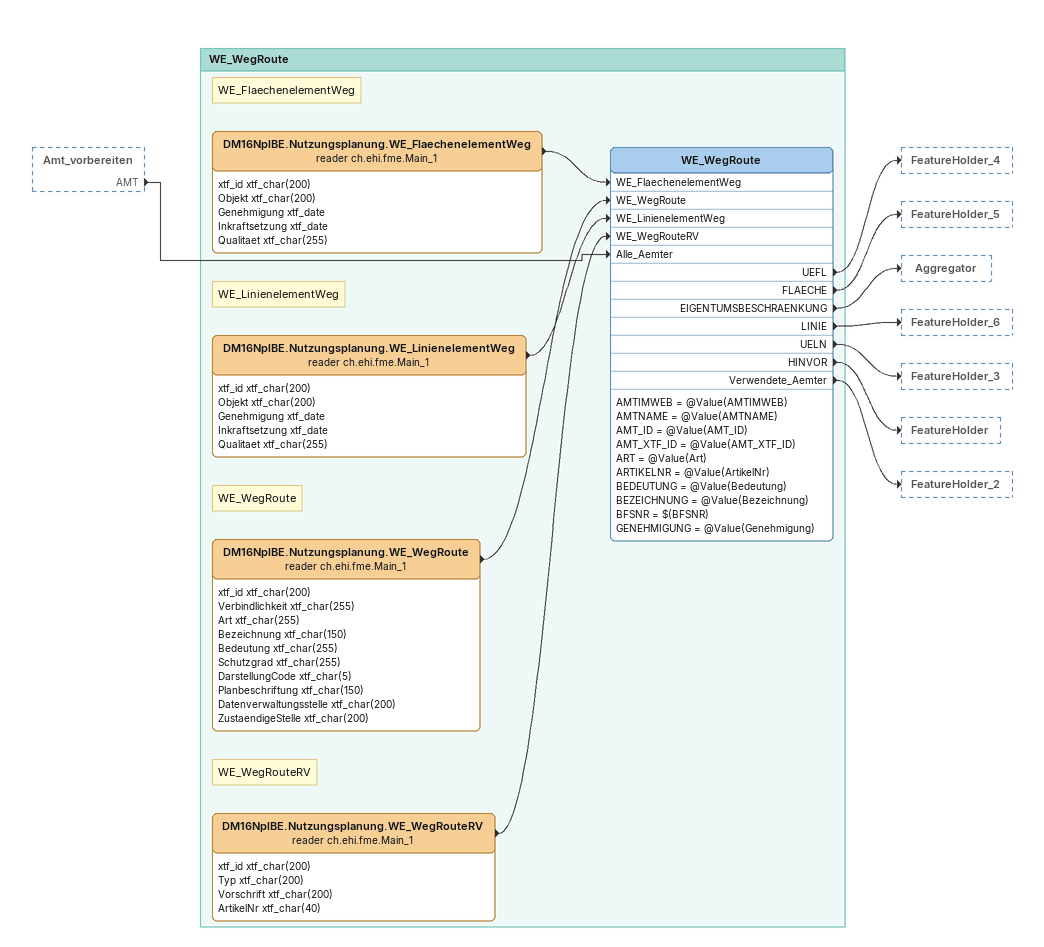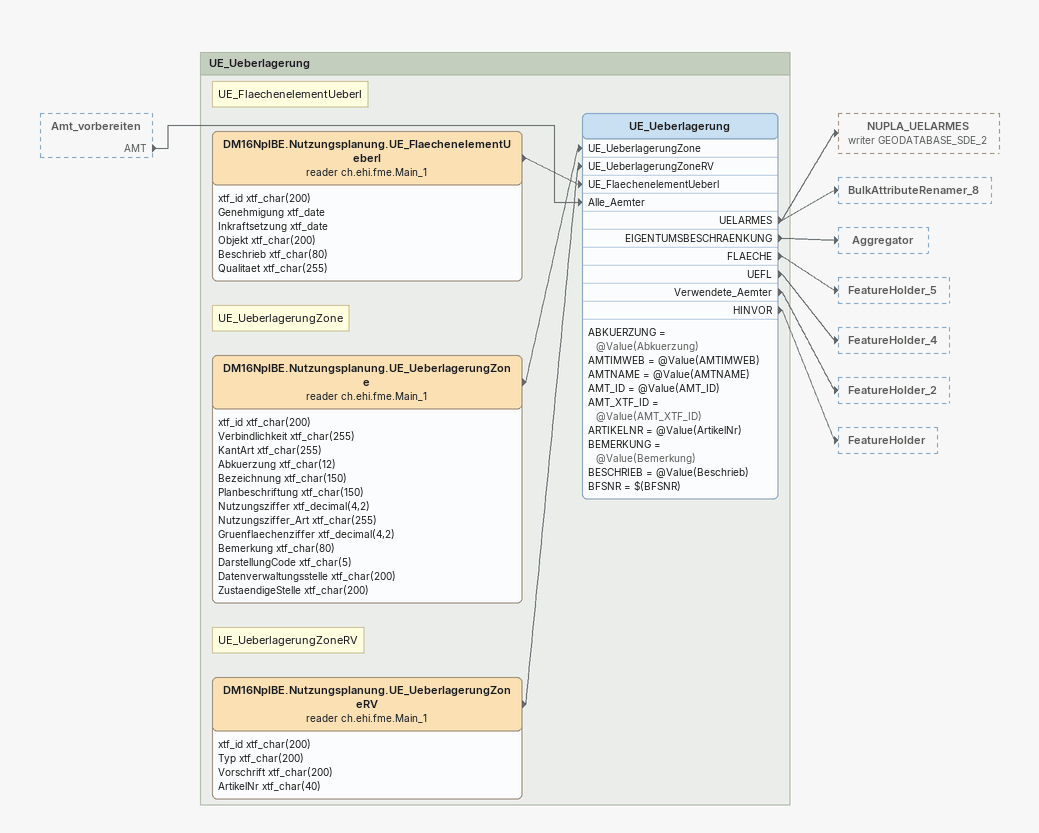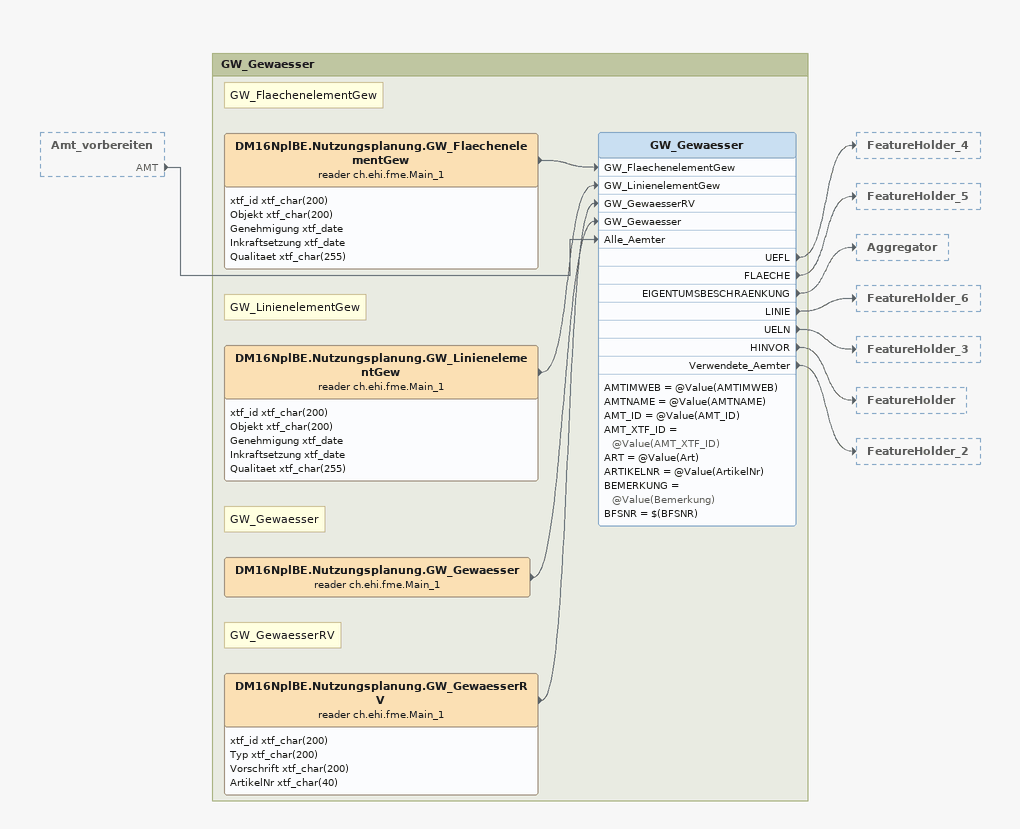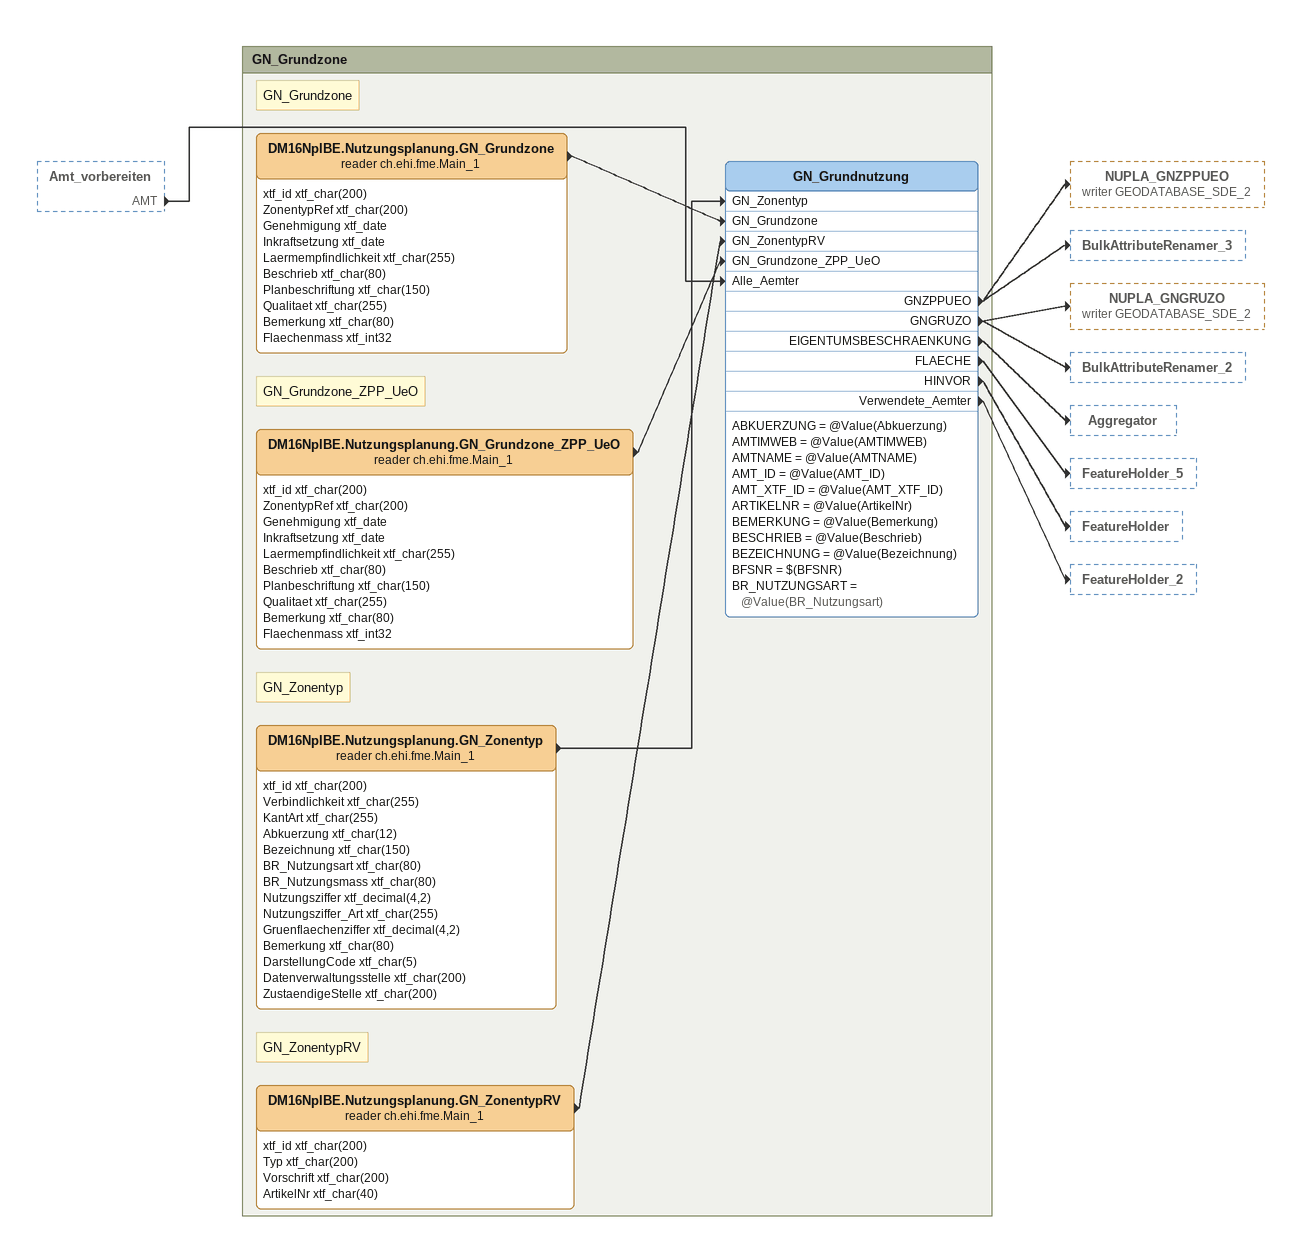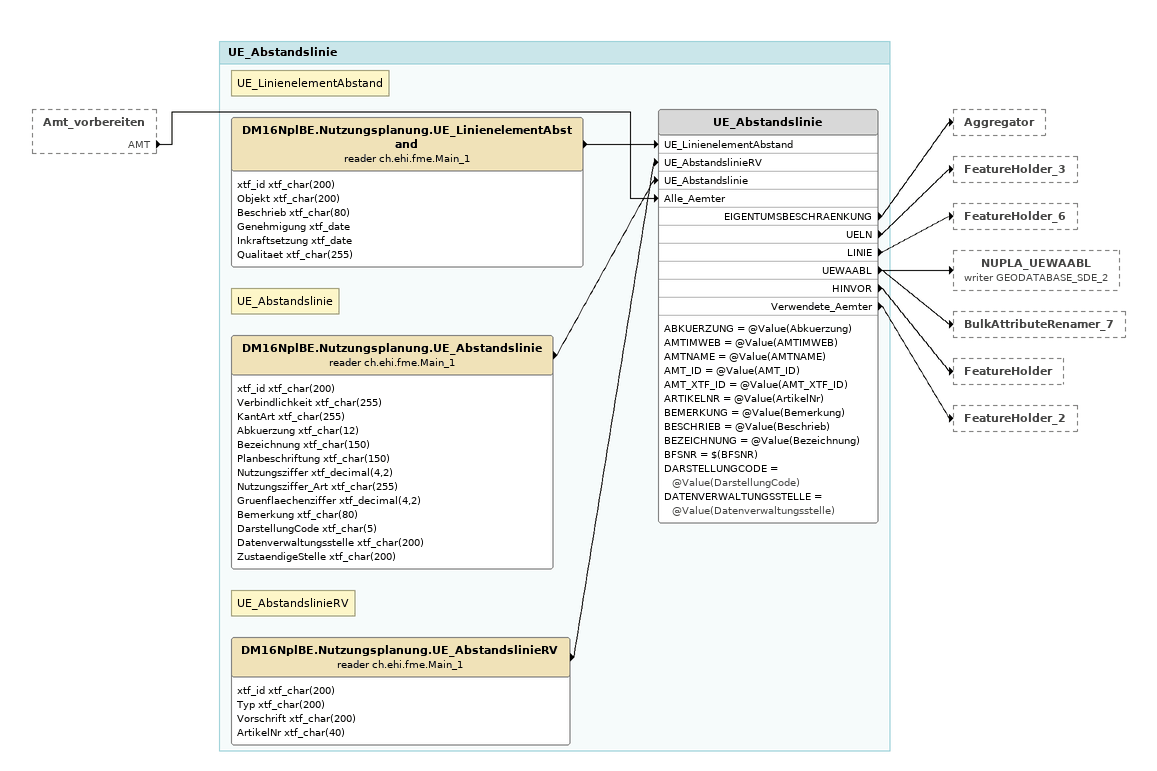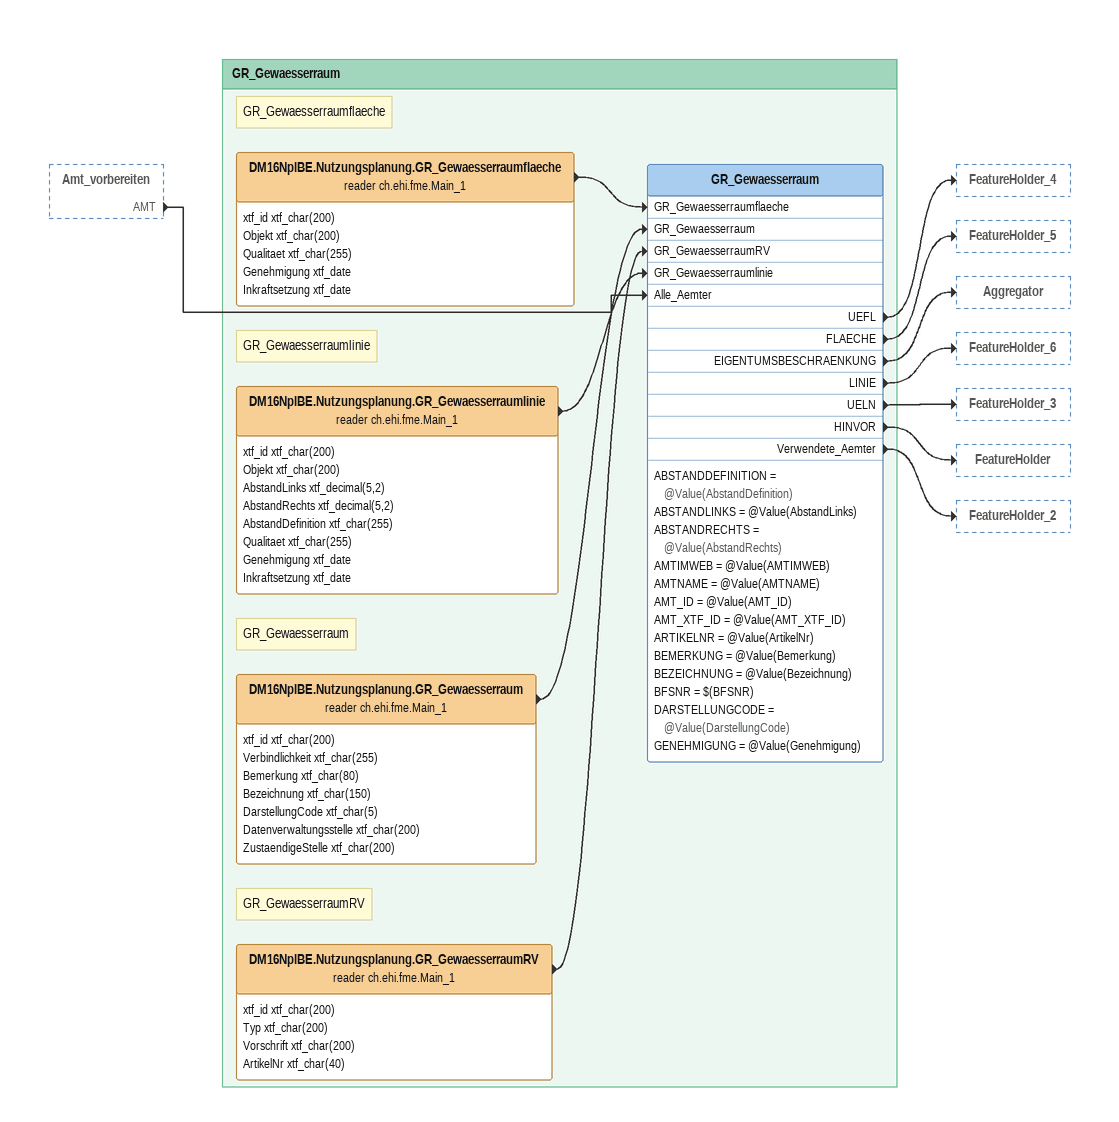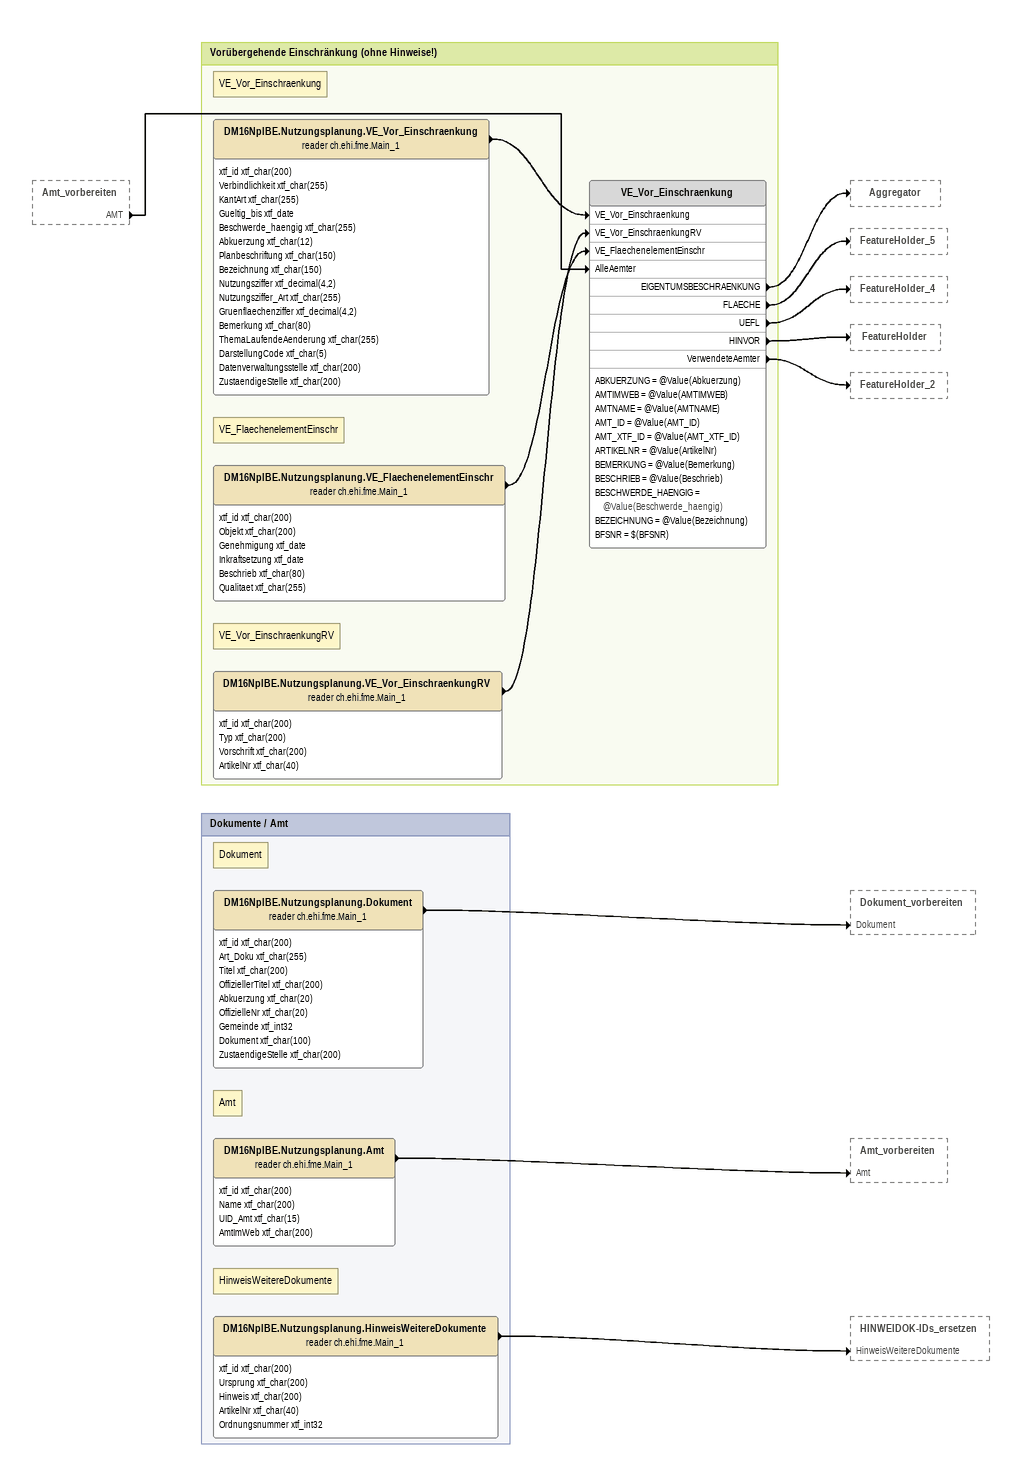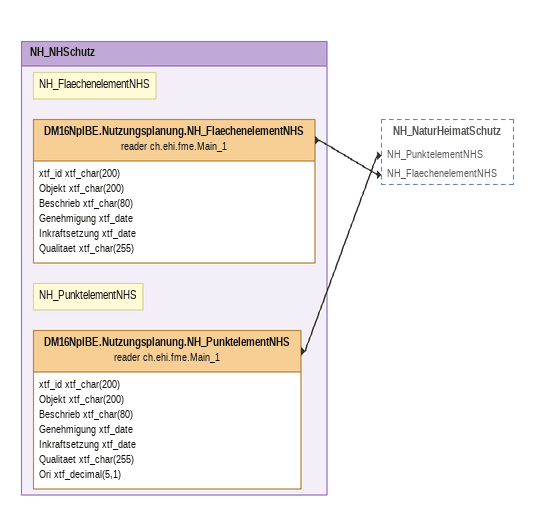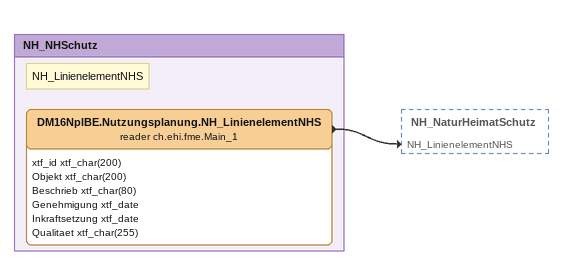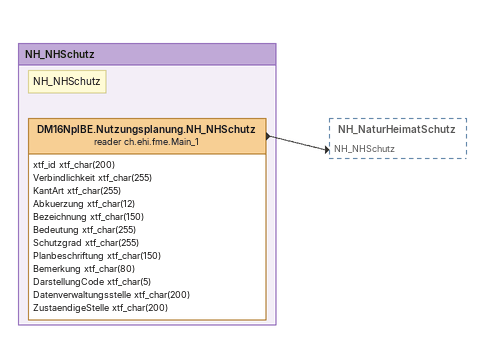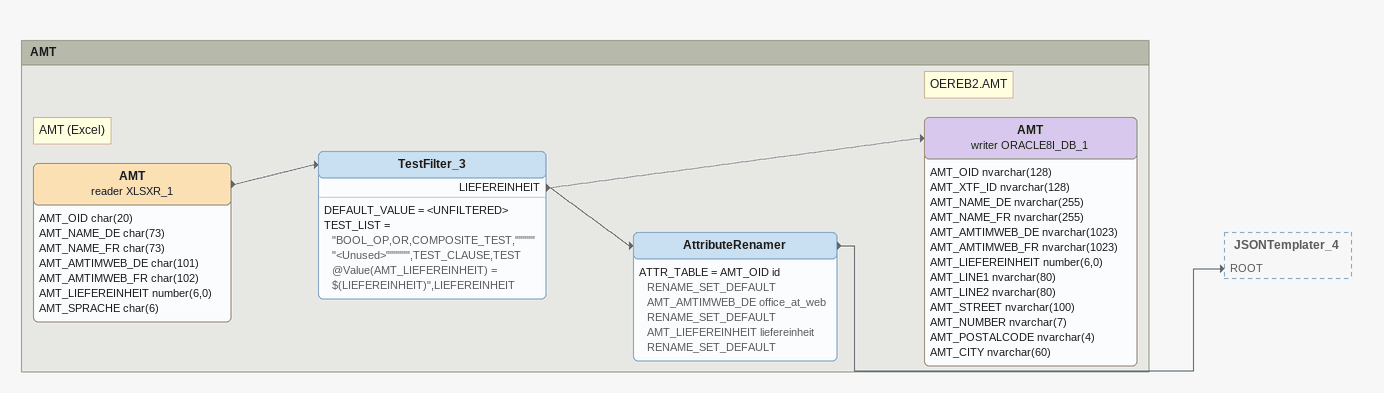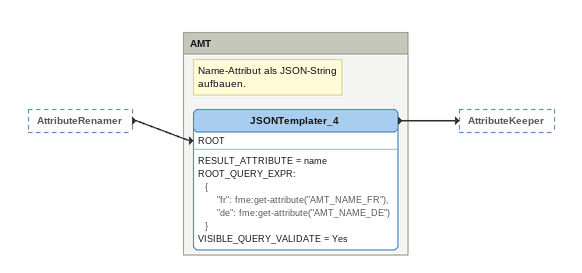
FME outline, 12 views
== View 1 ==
Amt_vorbereiten [outside]
    AMT -> WE_WegRoute [Alle_Aemter]

Bookmark: WE_WegRoute
Note: WE_FlaechenelementWeg
DM16NplBE.Nutzungsplanung.WE_FlaechenelementWeg (reader ch.ehi.fme.Main_1)
    attributes: xtf_id xtf_char(200), Objekt xtf_char(200), Genehmigung xtf_date, Inkraftsetzung xtf_date, Qualitaet xtf_char(255)
    -> WE_WegRoute [WE_FlaechenelementWeg]
Note: WE_LinienelementWeg
DM16NplBE.Nutzungsplanung.WE_LinienelementWeg (reader ch.ehi.fme.Main_1)
    attributes: xtf_id xtf_char(200), Objekt xtf_char(200), Genehmigung xtf_date, Inkraftsetzung xtf_date, Qualitaet xtf_char(255)
    -> WE_WegRoute [WE_LinienelementWeg]
Note: WE_WegRoute
DM16NplBE.Nutzungsplanung.WE_WegRoute (reader ch.ehi.fme.Main_1)
    attributes: xtf_id xtf_char(200), Verbindlichkeit xtf_char(255), Art xtf_char(255), Bezeichnung xtf_char(150), Bedeutung xtf_char(255), Schutzgrad xtf_char(255), DarstellungCode xtf_char(5), Planbeschriftung xtf_char(150), Datenverwaltungsstelle xtf_char(200), ZustaendigeStelle xtf_char(200)
    -> WE_WegRoute [WE_WegRoute]
Note: WE_WegRouteRV
DM16NplBE.Nutzungsplanung.WE_WegRouteRV (reader ch.ehi.fme.Main_1)
    attributes: xtf_id xtf_char(200), Typ xtf_char(200), Vorschrift xtf_char(200), ArtikelNr xtf_char(40)
    -> WE_WegRoute [WE_WegRouteRV]
WE_WegRoute
    AMTIMWEB = @Value(AMTIMWEB)
    AMTNAME = @Value(AMTNAME)
    AMT_ID = @Value(AMT_ID)
    AMT_XTF_ID = @Value(AMT_XTF_ID)
    ART = @Value(Art)
    ARTIKELNR = @Value(ArtikelNr)
    BEDEUTUNG = @Value(Bedeutung)
    BEZEICHNUNG = @Value(Bezeichnung)
    BFSNR = $(BFSNR)
    GENEHMIGUNG = @Value(Genehmigung)
    UEFL -> FeatureHolder_4
    FLAECHE -> FeatureHolder_5
    EIGENTUMSBESCHRAENKUNG -> Aggregator
    LINIE -> FeatureHolder_6
    UELN -> FeatureHolder_3
    HINVOR -> FeatureHolder
    Verwendete_Aemter -> FeatureHolder_2

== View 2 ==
Amt_vorbereiten [outside]
    AMT -> UE_Ueberlagerung [Alle_Aemter]

Bookmark: UE_Ueberlagerung
Note: UE_FlaechenelementUeberl
DM16NplBE.Nutzungsplanung.UE_FlaechenelementUeberl (reader ch.ehi.fme.Main_1)
    attributes: xtf_id xtf_char(200), Genehmigung xtf_date, Inkraftsetzung xtf_date, Objekt xtf_char(200), Beschrieb xtf_char(80), Qualitaet xtf_char(255)
    -> UE_Ueberlagerung [UE_FlaechenelementUeberl]
Note: UE_UeberlagerungZone
DM16NplBE.Nutzungsplanung.UE_UeberlagerungZone (reader ch.ehi.fme.Main_1)
    attributes: xtf_id xtf_char(200), Verbindlichkeit xtf_char(255), KantArt xtf_char(255), Abkuerzung xtf_char(12), Bezeichnung xtf_char(150), Planbeschriftung xtf_char(150), Nutzungsziffer xtf_decimal(4,2), Nutzungsziffer_Art xtf_char(255), Gruenflaechenziffer xtf_decimal(4,2), Bemerkung xtf_char(80), DarstellungCode xtf_char(5), Datenverwaltungsstelle xtf_char(200), ZustaendigeStelle xtf_char(200)
    -> UE_Ueberlagerung [UE_UeberlagerungZone]
Note: UE_UeberlagerungZoneRV
DM16NplBE.Nutzungsplanung.UE_UeberlagerungZoneRV (reader ch.ehi.fme.Main_1)
    attributes: xtf_id xtf_char(200), Typ xtf_char(200), Vorschrift xtf_char(200), ArtikelNr xtf_char(40)
    -> UE_Ueberlagerung [UE_UeberlagerungZoneRV]
UE_Ueberlagerung
    ABKUERZUNG = @Value(Abkuerzung)
    AMTIMWEB = @Value(AMTIMWEB)
    AMTNAME = @Value(AMTNAME)
    AMT_ID = @Value(AMT_ID)
    AMT_XTF_ID = @Value(AMT_XTF_ID)
    ARTIKELNR = @Value(ArtikelNr)
    BEMERKUNG = @Value(Bemerkung)
    BESCHRIEB = @Value(Beschrieb)
    BFSNR = $(BFSNR)
    UELARMES -> NUPLA_UELARMES (writer GEODATABASE_SDE_2)
    UELARMES -> BulkAttributeRenamer_8
    EIGENTUMSBESCHRAENKUNG -> Aggregator
    FLAECHE -> FeatureHolder_5
    UEFL -> FeatureHolder_4
    Verwendete_Aemter -> FeatureHolder_2
    HINVOR -> FeatureHolder

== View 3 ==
Amt_vorbereiten [outside]
    AMT -> GW_Gewaesser [Alle_Aemter]

Bookmark: GW_Gewaesser
Note: GW_LinienelementGew
DM16NplBE.Nutzungsplanung.GW_LinienelementGew (reader ch.ehi.fme.Main_1)
    attributes: xtf_id xtf_char(200), Objekt xtf_char(200), Genehmigung xtf_date, Inkraftsetzung xtf_date, Qualitaet xtf_char(255)
    -> GW_Gewaesser [GW_LinienelementGew]
Note: GW_Gewaesser
DM16NplBE.Nutzungsplanung.GW_Gewaesser (reader ch.ehi.fme.Main_1)
    -> GW_Gewaesser [GW_Gewaesser]
Note: GW_FlaechenelementGew
DM16NplBE.Nutzungsplanung.GW_FlaechenelementGew (reader ch.ehi.fme.Main_1)
    attributes: xtf_id xtf_char(200), Objekt xtf_char(200), Genehmigung xtf_date, Inkraftsetzung xtf_date, Qualitaet xtf_char(255)
    -> GW_Gewaesser [GW_FlaechenelementGew]
Note: GW_GewaesserRV
DM16NplBE.Nutzungsplanung.GW_GewaesserRV (reader ch.ehi.fme.Main_1)
    attributes: xtf_id xtf_char(200), Typ xtf_char(200), Vorschrift xtf_char(200), ArtikelNr xtf_char(40)
    -> GW_Gewaesser [GW_GewaesserRV]
GW_Gewaesser
    AMTIMWEB = @Value(AMTIMWEB)
    AMTNAME = @Value(AMTNAME)
    AMT_ID = @Value(AMT_ID)
    AMT_XTF_ID = @Value(AMT_XTF_ID)
    ART = @Value(Art)
    ARTIKELNR = @Value(ArtikelNr)
    BEMERKUNG = @Value(Bemerkung)
    BFSNR = $(BFSNR)
    UEFL -> FeatureHolder_4
    FLAECHE -> FeatureHolder_5
    EIGENTUMSBESCHRAENKUNG -> Aggregator
    LINIE -> FeatureHolder_6
    UELN -> FeatureHolder_3
    HINVOR -> FeatureHolder
    Verwendete_Aemter -> FeatureHolder_2

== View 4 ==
Amt_vorbereiten [outside]
    AMT -> GN_Grundnutzung [Alle_Aemter]

Bookmark: GN_Grundzone
Note: GN_Grundzone
DM16NplBE.Nutzungsplanung.GN_Grundzone (reader ch.ehi.fme.Main_1)
    attributes: xtf_id xtf_char(200), ZonentypRef xtf_char(200), Genehmigung xtf_date, Inkraftsetzung xtf_date, Laermempfindlichkeit xtf_char(255), Beschrieb xtf_char(80), Planbeschriftung xtf_char(150), Qualitaet xtf_char(255), Bemerkung xtf_char(80), Flaechenmass xtf_int32
    -> GN_Grundnutzung [GN_Grundzone]
Note: GN_Grundzone_ZPP_UeO
DM16NplBE.Nutzungsplanung.GN_Grundzone_ZPP_UeO (reader ch.ehi.fme.Main_1)
    attributes: xtf_id xtf_char(200), ZonentypRef xtf_char(200), Genehmigung xtf_date, Inkraftsetzung xtf_date, Laermempfindlichkeit xtf_char(255), Beschrieb xtf_char(80), Planbeschriftung xtf_char(150), Qualitaet xtf_char(255), Bemerkung xtf_char(80), Flaechenmass xtf_int32
    -> GN_Grundnutzung [GN_Grundzone_ZPP_UeO]
Note: GN_Zonentyp
DM16NplBE.Nutzungsplanung.GN_Zonentyp (reader ch.ehi.fme.Main_1)
    attributes: xtf_id xtf_char(200), Verbindlichkeit xtf_char(255), KantArt xtf_char(255), Abkuerzung xtf_char(12), Bezeichnung xtf_char(150), BR_Nutzungsart xtf_char(80), BR_Nutzungsmass xtf_char(80), Nutzungsziffer xtf_decimal(4,2), Nutzungsziffer_Art xtf_char(255), Gruenflaechenziffer xtf_decimal(4,2), Bemerkung xtf_char(80), DarstellungCode xtf_char(5), Datenverwaltungsstelle xtf_char(200), ZustaendigeStelle xtf_char(200)
    -> GN_Grundnutzung [GN_Zonentyp]
Note: GN_ZonentypRV
DM16NplBE.Nutzungsplanung.GN_ZonentypRV (reader ch.ehi.fme.Main_1)
    attributes: xtf_id xtf_char(200), Typ xtf_char(200), Vorschrift xtf_char(200), ArtikelNr xtf_char(40)
    -> GN_Grundnutzung [GN_ZonentypRV]
GN_Grundnutzung
    ABKUERZUNG = @Value(Abkuerzung)
    AMTIMWEB = @Value(AMTIMWEB)
    AMTNAME = @Value(AMTNAME)
    AMT_ID = @Value(AMT_ID)
    AMT_XTF_ID = @Value(AMT_XTF_ID)
    ARTIKELNR = @Value(ArtikelNr)
    BEMERKUNG = @Value(Bemerkung)
    BESCHRIEB = @Value(Beschrieb)
    BEZEICHNUNG = @Value(Bezeichnung)
    BFSNR = $(BFSNR)
    BR_NUTZUNGSART = @Value(BR_Nutzungsart)
    GNZPPUEO -> NUPLA_GNZPPUEO (writer GEODATABASE_SDE_2)
    GNZPPUEO -> BulkAttributeRenamer_3
    GNGRUZO -> NUPLA_GNGRUZO (writer GEODATABASE_SDE_2)
    GNGRUZO -> BulkAttributeRenamer_2
    EIGENTUMSBESCHRAENKUNG -> Aggregator
    FLAECHE -> FeatureHolder_5
    HINVOR -> FeatureHolder
    Verwendete_Aemter -> FeatureHolder_2

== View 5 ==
Amt_vorbereiten [outside]
    AMT -> UE_Abstandslinie [Alle_Aemter]

Bookmark: UE_Abstandslinie
Note: UE_AbstandslinieRV
DM16NplBE.Nutzungsplanung.UE_AbstandslinieRV (reader ch.ehi.fme.Main_1)
    attributes: xtf_id xtf_char(200), Typ xtf_char(200), Vorschrift xtf_char(200), ArtikelNr xtf_char(40)
    -> UE_Abstandslinie [UE_AbstandslinieRV]
Note: UE_LinienelementAbstand
DM16NplBE.Nutzungsplanung.UE_LinienelementAbstand (reader ch.ehi.fme.Main_1)
    attributes: xtf_id xtf_char(200), Objekt xtf_char(200), Beschrieb xtf_char(80), Genehmigung xtf_date, Inkraftsetzung xtf_date, Qualitaet xtf_char(255)
    -> UE_Abstandslinie [UE_LinienelementAbstand]
Note: UE_Abstandslinie
DM16NplBE.Nutzungsplanung.UE_Abstandslinie (reader ch.ehi.fme.Main_1)
    attributes: xtf_id xtf_char(200), Verbindlichkeit xtf_char(255), KantArt xtf_char(255), Abkuerzung xtf_char(12), Bezeichnung xtf_char(150), Planbeschriftung xtf_char(150), Nutzungsziffer xtf_decimal(4,2), Nutzungsziffer_Art xtf_char(255), Gruenflaechenziffer xtf_decimal(4,2), Bemerkung xtf_char(80), DarstellungCode xtf_char(5), Datenverwaltungsstelle xtf_char(200), ZustaendigeStelle xtf_char(200)
    -> UE_Abstandslinie [UE_Abstandslinie]
UE_Abstandslinie
    ABKUERZUNG = @Value(Abkuerzung)
    AMTIMWEB = @Value(AMTIMWEB)
    AMTNAME = @Value(AMTNAME)
    AMT_ID = @Value(AMT_ID)
    AMT_XTF_ID = @Value(AMT_XTF_ID)
    ARTIKELNR = @Value(ArtikelNr)
    BEMERKUNG = @Value(Bemerkung)
    BESCHRIEB = @Value(Beschrieb)
    BEZEICHNUNG = @Value(Bezeichnung)
    BFSNR = $(BFSNR)
    DARSTELLUNGCODE = @Value(DarstellungCode)
    DATENVERWALTUNGSSTELLE = @Value(Datenverwaltungsstelle)
    EIGENTUMSBESCHRAENKUNG -> Aggregator
    UELN -> FeatureHolder_3
    LINIE -> FeatureHolder_6
    UEWAABL -> NUPLA_UEWAABL (writer GEODATABASE_SDE_2)
    UEWAABL -> BulkAttributeRenamer_7
    HINVOR -> FeatureHolder
    Verwendete_Aemter -> FeatureHolder_2

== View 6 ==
Amt_vorbereiten [outside]
    AMT -> GR_Gewaesserraum [Alle_Aemter]

Bookmark: GR_Gewaesserraum
Note: GR_Gewaesserraumflaeche
DM16NplBE.Nutzungsplanung.GR_Gewaesserraumflaeche (reader ch.ehi.fme.Main_1)
    attributes: xtf_id xtf_char(200), Objekt xtf_char(200), Qualitaet xtf_char(255), Genehmigung xtf_date, Inkraftsetzung xtf_date
    -> GR_Gewaesserraum [GR_Gewaesserraumflaeche]
Note: GR_Gewaesserraumlinie
DM16NplBE.Nutzungsplanung.GR_Gewaesserraumlinie (reader ch.ehi.fme.Main_1)
    attributes: xtf_id xtf_char(200), Objekt xtf_char(200), AbstandLinks xtf_decimal(5,2), AbstandRechts xtf_decimal(5,2), AbstandDefinition xtf_char(255), Qualitaet xtf_char(255), Genehmigung xtf_date, Inkraftsetzung xtf_date
    -> GR_Gewaesserraum [GR_Gewaesserraumlinie]
Note: GR_Gewaesserraum
DM16NplBE.Nutzungsplanung.GR_Gewaesserraum (reader ch.ehi.fme.Main_1)
    attributes: xtf_id xtf_char(200), Verbindlichkeit xtf_char(255), Bemerkung xtf_char(80), Bezeichnung xtf_char(150), DarstellungCode xtf_char(5), Datenverwaltungsstelle xtf_char(200), ZustaendigeStelle xtf_char(200)
    -> GR_Gewaesserraum [GR_Gewaesserraum]
Note: GR_GewaesserraumRV
DM16NplBE.Nutzungsplanung.GR_GewaesserraumRV (reader ch.ehi.fme.Main_1)
    attributes: xtf_id xtf_char(200), Typ xtf_char(200), Vorschrift xtf_char(200), ArtikelNr xtf_char(40)
    -> GR_Gewaesserraum [GR_GewaesserraumRV]
GR_Gewaesserraum
    ABSTANDDEFINITION = @Value(AbstandDefinition)
    ABSTANDLINKS = @Value(AbstandLinks)
    ABSTANDRECHTS = @Value(AbstandRechts)
    AMTIMWEB = @Value(AMTIMWEB)
    AMTNAME = @Value(AMTNAME)
    AMT_ID = @Value(AMT_ID)
    AMT_XTF_ID = @Value(AMT_XTF_ID)
    ARTIKELNR = @Value(ArtikelNr)
    BEMERKUNG = @Value(Bemerkung)
    BEZEICHNUNG = @Value(Bezeichnung)
    BFSNR = $(BFSNR)
    DARSTELLUNGCODE = @Value(DarstellungCode)
    GENEHMIGUNG = @Value(Genehmigung)
    UEFL -> FeatureHolder_4
    FLAECHE -> FeatureHolder_5
    EIGENTUMSBESCHRAENKUNG -> Aggregator
    LINIE -> FeatureHolder_6
    UELN -> FeatureHolder_3
    HINVOR -> FeatureHolder
    Verwendete_Aemter -> FeatureHolder_2

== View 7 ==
Amt_vorbereiten [outside]
    AMT -> VE_Vor_Einschraenkung [AlleAemter]

Bookmark: Vorübergehende Einschränkung (ohne Hinweise!)
Note: VE_Vor_Einschraenkung
DM16NplBE.Nutzungsplanung.VE_Vor_Einschraenkung (reader ch.ehi.fme.Main_1)
    attributes: xtf_id xtf_char(200), Verbindlichkeit xtf_char(255), KantArt xtf_char(255), Gueltig_bis xtf_date, Beschwerde_haengig xtf_char(255), Abkuerzung xtf_char(12), Planbeschriftung xtf_char(150), Bezeichnung xtf_char(150), Nutzungsziffer xtf_decimal(4,2), Nutzungsziffer_Art xtf_char(255), Gruenflaechenziffer xtf_decimal(4,2), Bemerkung xtf_char(80), ThemaLaufendeAenderung xtf_char(255), DarstellungCode xtf_char(5), Datenverwaltungsstelle xtf_char(200), ZustaendigeStelle xtf_char(200)
    -> VE_Vor_Einschraenkung [VE_Vor_Einschraenkung]
Note: VE_FlaechenelementEinschr
DM16NplBE.Nutzungsplanung.VE_FlaechenelementEinschr (reader ch.ehi.fme.Main_1)
    attributes: xtf_id xtf_char(200), Objekt xtf_char(200), Genehmigung xtf_date, Inkraftsetzung xtf_date, Beschrieb xtf_char(80), Qualitaet xtf_char(255)
    -> VE_Vor_Einschraenkung [VE_FlaechenelementEinschr]
Note: VE_Vor_EinschraenkungRV
DM16NplBE.Nutzungsplanung.VE_Vor_EinschraenkungRV (reader ch.ehi.fme.Main_1)
    attributes: xtf_id xtf_char(200), Typ xtf_char(200), Vorschrift xtf_char(200), ArtikelNr xtf_char(40)
    -> VE_Vor_Einschraenkung [VE_Vor_EinschraenkungRV]
VE_Vor_Einschraenkung
    ABKUERZUNG = @Value(Abkuerzung)
    AMTIMWEB = @Value(AMTIMWEB)
    AMTNAME = @Value(AMTNAME)
    AMT_ID = @Value(AMT_ID)
    AMT_XTF_ID = @Value(AMT_XTF_ID)
    ARTIKELNR = @Value(ArtikelNr)
    BEMERKUNG = @Value(Bemerkung)
    BESCHRIEB = @Value(Beschrieb)
    BESCHWERDE_HAENGIG = @Value(Beschwerde_haengig)
    BEZEICHNUNG = @Value(Bezeichnung)
    BFSNR = $(BFSNR)
    EIGENTUMSBESCHRAENKUNG -> Aggregator
    FLAECHE -> FeatureHolder_5
    UEFL -> FeatureHolder_4
    HINVOR -> FeatureHolder
    VerwendeteAemter -> FeatureHolder_2

Bookmark: Dokumente / Amt
Note: Dokument
DM16NplBE.Nutzungsplanung.Dokument (reader ch.ehi.fme.Main_1)
    attributes: xtf_id xtf_char(200), Art_Doku xtf_char(255), Titel xtf_char(200), OffiziellerTitel xtf_char(200), Abkuerzung xtf_char(20), OffizielleNr xtf_char(20), Gemeinde xtf_int32, Dokument xtf_char(100), ZustaendigeStelle xtf_char(200)
    -> Dokument_vorbereiten [Dokument]
Note: Amt
DM16NplBE.Nutzungsplanung.Amt (reader ch.ehi.fme.Main_1)
    attributes: xtf_id xtf_char(200), Name xtf_char(200), UID_Amt xtf_char(15), AmtImWeb xtf_char(200)
    -> Amt_vorbereiten [Amt]
Note: HinweisWeitereDokumente
DM16NplBE.Nutzungsplanung.HinweisWeitereDokumente (reader ch.ehi.fme.Main_1)
    attributes: xtf_id xtf_char(200), Ursprung xtf_char(200), Hinweis xtf_char(200), ArtikelNr xtf_char(40), Ordnungsnummer xtf_int32
    -> HINWEIDOK-IDs_ersetzen [HinweisWeitereDokumente]

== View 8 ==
Bookmark: NH_NHSchutz
Note: NH_PunktelementNHS
DM16NplBE.Nutzungsplanung.NH_PunktelementNHS (reader ch.ehi.fme.Main_1)
    attributes: xtf_id xtf_char(200), Objekt xtf_char(200), Beschrieb xtf_char(80), Genehmigung xtf_date, Inkraftsetzung xtf_date, Qualitaet xtf_char(255), Ori xtf_decimal(5,1)
    -> NH_NaturHeimatSchutz [NH_PunktelementNHS]
Note: NH_FlaechenelementNHS
DM16NplBE.Nutzungsplanung.NH_FlaechenelementNHS (reader ch.ehi.fme.Main_1)
    attributes: xtf_id xtf_char(200), Objekt xtf_char(200), Beschrieb xtf_char(80), Genehmigung xtf_date, Inkraftsetzung xtf_date, Qualitaet xtf_char(255)
    -> NH_NaturHeimatSchutz [NH_FlaechenelementNHS]

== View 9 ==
Bookmark: NH_NHSchutz
Note: NH_LinienelementNHS
DM16NplBE.Nutzungsplanung.NH_LinienelementNHS (reader ch.ehi.fme.Main_1)
    attributes: xtf_id xtf_char(200), Objekt xtf_char(200), Beschrieb xtf_char(80), Genehmigung xtf_date, Inkraftsetzung xtf_date, Qualitaet xtf_char(255)
    -> NH_NaturHeimatSchutz [NH_LinienelementNHS]

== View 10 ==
Bookmark: NH_NHSchutz
Note: NH_NHSchutz
DM16NplBE.Nutzungsplanung.NH_NHSchutz (reader ch.ehi.fme.Main_1)
    attributes: xtf_id xtf_char(200), Verbindlichkeit xtf_char(255), KantArt xtf_char(255), Abkuerzung xtf_char(12), Bezeichnung xtf_char(150), Bedeutung xtf_char(255), Schutzgrad xtf_char(255), Planbeschriftung xtf_char(150), Bemerkung xtf_char(80), DarstellungCode xtf_char(5), Datenverwaltungsstelle xtf_char(200), ZustaendigeStelle xtf_char(200)
    -> NH_NaturHeimatSchutz [NH_NHSchutz]

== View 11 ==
Bookmark: AMT
Note: AMT (Excel)
AMT (reader XLSXR_1)
    attributes: AMT_OID char(20), AMT_NAME_DE char(73), AMT_NAME_FR char(73), AMT_AMTIMWEB_DE char(101), AMT_AMTIMWEB_FR char(102), AMT_LIEFEREINHEIT number(6,0), AMT_SPRACHE char(6)
    -> TestFilter_3
TestFilter_3
    DEFAULT_VALUE = <UNFILTERED>
    TEST_LIST = "BOOL_OP,OR,COMPOSITE_TEST,""""""<Unused>"""""",TEST_CLAUSE,TEST @Value(AMT_LIEFEREINHEIT) = $(LIEFEREINHEIT)",LIEFEREINHEIT
    LIEFEREINHEIT -> AMT (writer ORACLE8I_DB_1)
    LIEFEREINHEIT -> AttributeRenamer
Note: OEREB2.AMT
AMT (writer ORACLE8I_DB_1)
    attributes: AMT_OID nvarchar(128), AMT_XTF_ID nvarchar(128), AMT_NAME_DE nvarchar(255), AMT_NAME_FR nvarchar(255), AMT_AMTIMWEB_DE nvarchar(1023), AMT_AMTIMWEB_FR nvarchar(1023), AMT_LIEFEREINHEIT number(6,0), AMT_LINE1 nvarchar(80), AMT_LINE2 nvarchar(80), AMT_STREET nvarchar(100), AMT_NUMBER nvarchar(7), AMT_POSTALCODE nvarchar(4), AMT_CITY nvarchar(60)
AttributeRenamer
    ATTR_TABLE = AMT_OID id RENAME_SET_DEFAULT  AMT_AMTIMWEB_DE office_at_web RENAME_SET_DEFAULT  AMT_LIEFEREINHEIT liefereinheit RENAME_SET_DEFAULT
    -> JSONTemplater_4 [ROOT]

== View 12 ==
AttributeRenamer [outside]
    -> JSONTemplater_4 [ROOT]

Bookmark: AMT
Note: Name-Attribut als JSON-String / aufbauen.
JSONTemplater_4
    RESULT_ATTRIBUTE = name
    ROOT_QUERY_EXPR:
      {
          "fr": fme:get-attribute("AMT_NAME_FR"),
          "de": fme:get-attribute("AMT_NAME_DE")
      }
    VISIBLE_QUERY_VALIDATE = Yes
    -> AttributeKeeper
